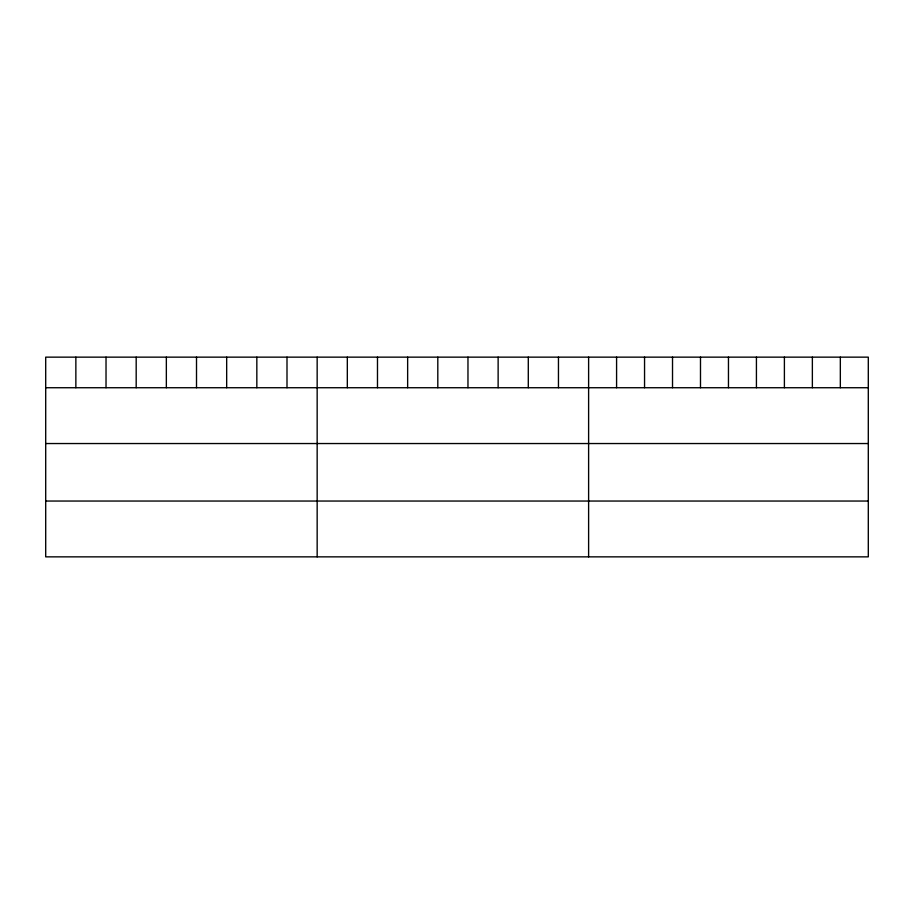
<?xml version="1.0" encoding="UTF-8"?>
<svg xmlns="http://www.w3.org/2000/svg" width="914" height="914" viewBox="0 0 914 914"><rect width="100%" height="100%" fill="white"/><g stroke="black" fill="none" stroke-linecap="round" stroke-linejoin="round"><path stroke-width="1.37" d="M868.3 387.73L868.3 556.855L45.7 556.855L45.7 357.146L868.3 357.146L868.3 387.73L45.7 387.73M45.7 443.541L868.3 443.541M45.7 501.043L868.3 501.043M840.332 357.146L840.332 387.73M812.363 357.146L812.363 387.73M784.395 357.146L784.395 387.73M756.426 357.146L756.426 387.73M728.458 357.146L728.458 387.73M700.49 357.146L700.49 387.73M672.521 357.146L672.521 387.73M644.553 357.146L644.553 387.73M616.584 357.146L616.584 387.73M588.616 357.146L588.616 556.855M558.454 357.146L558.454 387.73M528.292 357.146L528.292 387.73M498.13 357.146L498.13 387.73M467.968 357.146L467.968 387.73M437.806 357.146L437.806 387.73M407.644 357.146L407.644 387.73M377.482 357.146L377.482 387.73M347.32 357.146L347.32 387.73M317.158 357.146L317.158 556.855M286.996 357.146L286.996 387.73M256.834 357.146L256.834 387.73M226.672 357.146L226.672 387.73M196.51 357.146L196.51 387.73M166.348 357.146L166.348 387.73M136.186 357.146L136.186 387.73M106.024 357.146L106.024 387.73M75.862 357.146L75.862 387.73"/></g></svg>
